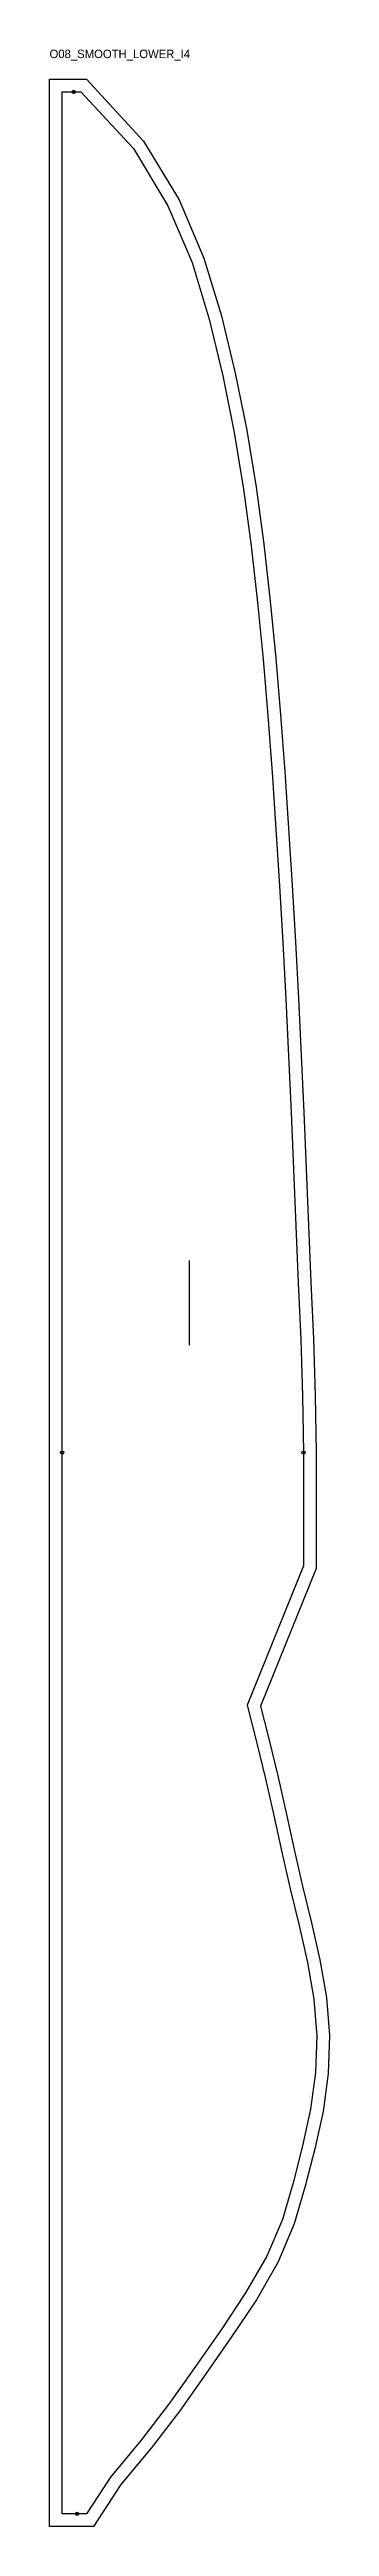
# Model space of a CAD drawing. Header units: millimetres. Extents: x -12 to 253, y -12 to 2333.
import ezdxf

# ---------------------------------------------------------------- set-up
doc = ezdxf.new("R2010")
doc.units = ezdxf.units.MM
for name, color, linetype in [('CUT', 1, 'Continuous'), ('GRAIN', 3, 'Continuous'), ('ID', 7, 'Continuous'), ('NOTCH', 2, 'Continuous'), ('SEAM', 5, 'Continuous')]:
    doc.layers.add(name, color=color, linetype=linetype)

msp = doc.modelspace()

# ---------------------------------------------------------------- linework, layer by layer
at = {"layer": 'CUT'}
msp.add_lwpolyline([(-12, -12), (-12, 34.8), (-12, 69.5), (-12, 104.6), (-12, 139.4), (-12, 174.3), (-12, 209.1), (-12, 243.8), (-12, 278.6), (-12, 313.4), (-12, 348.2), (-12, 382.9), (-12, 417.7), (-12, 452.5), (-12, 487.2), (-12, 522), (-12, 556.8), (-12, 591.6), (-12, 626.3), (-12, 661.1), (-12, 695.9), (-12, 730.7), (-12, 765.4), (-12, 897.3), (-12, 950.9), (-12, 1004.6), (-12, 1058.2), (-12, 1111.9), (-12, 1165.5), (-12, 1219.2), (-12, 1272.9), (-12, 1326.5), (-12, 1380.2), (-12, 1433.8), (-12, 1487.5), (-12, 1541.1), (-12, 1594.8), (-12, 1648.4), (-12, 1702.1), (-12, 1755.7), (-12, 1809.4), (-12, 1863), (-12, 1916.7), (-12, 1970.4), (-12, 2024), (-12, 2077.7), (-12, 2131.3), (-12, 2185.1), (-12, 2239.1), (-12, 2304.8), (3.7, 2304.8), (7.4, 2304.8), (10.9, 2304.8), (14.4, 2304.8), (23, 2304.8), (77, 2246.3), (110.7, 2190.6), (134.3, 2135.5), (150.9, 2080.8), (163.9, 2026.6), (174.8, 1972.5), (183.7, 1918.5), (191, 1864.5), (197.1, 1810.6), (202.3, 1756.8), (206.9, 1703), (210.9, 1649.3), (214.5, 1595.6), (217.9, 1541.8), (221, 1488.1), (223.8, 1434.4), (226.4, 1380.7), (228.8, 1327), (231.1, 1273.4), (233.3, 1219.7), (235.7, 1166.1), (238, 1112.3), (239.8, 1058.5), (240.6, 1004.7), (240.6, 950.9), (240.6, 894.9), (187.9, 764.6), (195.8, 733.6), (204.3, 698.7), (212.3, 663.7), (219.9, 628.9), (227.7, 594.3), (236.2, 559.6), (244.1, 524.4), (250.3, 488.8), (253.3, 452.8), (252, 416.7), (247.1, 380.9), (239.5, 345.4), (230.2, 310.2), (219.9, 274.6), (204.6, 238.5), (184, 202.7), (160.5, 167.5), (136, 132.6), (111.4, 97.5), (84.3, 62.1), (55.6, 27.6), (29.6, -12), (18.8, -12), (14.2, -12), (9.6, -12), (4.8, -12), (-12, -12)], close=True, dxfattribs=at)
at = {"layer": 'GRAIN'}
msp.add_line((120.6, 1106.4), (120.6, 1186.4), dxfattribs=at)
at = {"layer": 'NOTCH'}
for centre in [(10.9, 2292.8), (0, 1004.6), (228.6, 1004.6), (14.2, 0)]:
    msp.add_circle(centre, 1.5, dxfattribs=at)
at = {"layer": 'SEAM'}
msp.add_lwpolyline([(0, 0), (0, 34.8), (0, 69.5), (0, 104.6), (0, 139.4), (0, 174.3), (0, 209.1), (0, 243.8), (0, 278.6), (0, 313.4), (0, 348.2), (0, 382.9), (0, 417.7), (0, 452.5), (0, 487.2), (0, 522), (0, 556.8), (0, 591.6), (0, 626.3), (0, 661.1), (0, 695.9), (0, 730.7), (0, 765.4), (0, 897.3), (0, 950.9), (0, 1004.6), (0, 1058.2), (0, 1111.9), (0, 1165.5), (0, 1219.2), (0, 1272.9), (0, 1326.5), (0, 1380.2), (0, 1433.8), (0, 1487.5), (0, 1541.1), (0, 1594.8), (0, 1648.4), (0, 1702.1), (0, 1755.7), (0, 1809.4), (0, 1863), (0, 1916.7), (0, 1970.4), (0, 2024), (0, 2077.7), (0, 2131.3), (0, 2185.1), (0, 2239.1), (0, 2292.8), (3.7, 2292.8), (7.4, 2292.8), (10.9, 2292.8), (14.4, 2292.8), (17.8, 2292.8), (67.4, 2239.1), (100, 2185.1), (123, 2131.3), (139.3, 2077.7), (152.2, 2024), (163, 1970.4), (171.9, 1916.7), (179.1, 1863), (185.1, 1809.4), (190.4, 1755.7), (194.9, 1702.1), (198.9, 1648.4), (202.5, 1594.8), (205.9, 1541.1), (209, 1487.5), (211.8, 1433.8), (214.4, 1380.2), (216.8, 1326.5), (219.1, 1272.9), (221.3, 1219.2), (223.7, 1165.5), (226, 1111.9), (227.8, 1058.2), (228.6, 1004.6), (228.6, 950.9), (228.6, 897.3), (175.3, 765.4), (184.1, 730.7), (192.6, 695.9), (200.6, 661.1), (208.1, 626.4), (216, 591.6), (224.5, 556.8), (232.4, 522), (238.4, 487.3), (241.2, 452.5), (240, 417.7), (235.3, 382.9), (227.8, 348.2), (218.7, 313.4), (208.6, 278.6), (193.8, 243.9), (173.8, 209.1), (150.6, 174.3), (126.2, 139.4), (101.7, 104.6), (74.9, 69.6), (45.9, 34.8), (23.1, 0), (18.8, 0), (14.2, 0), (9.6, 0), (4.8, 0)], close=True, dxfattribs=at)

# ---------------------------------------------------------------- texts
at = {"layer": 'ID'}
msp.add_text('O08_SMOOTH_LOWER_I4', height=8, dxfattribs=at).set_placement((-12, 2324.8))

doc.saveas('drawing.dxf')
